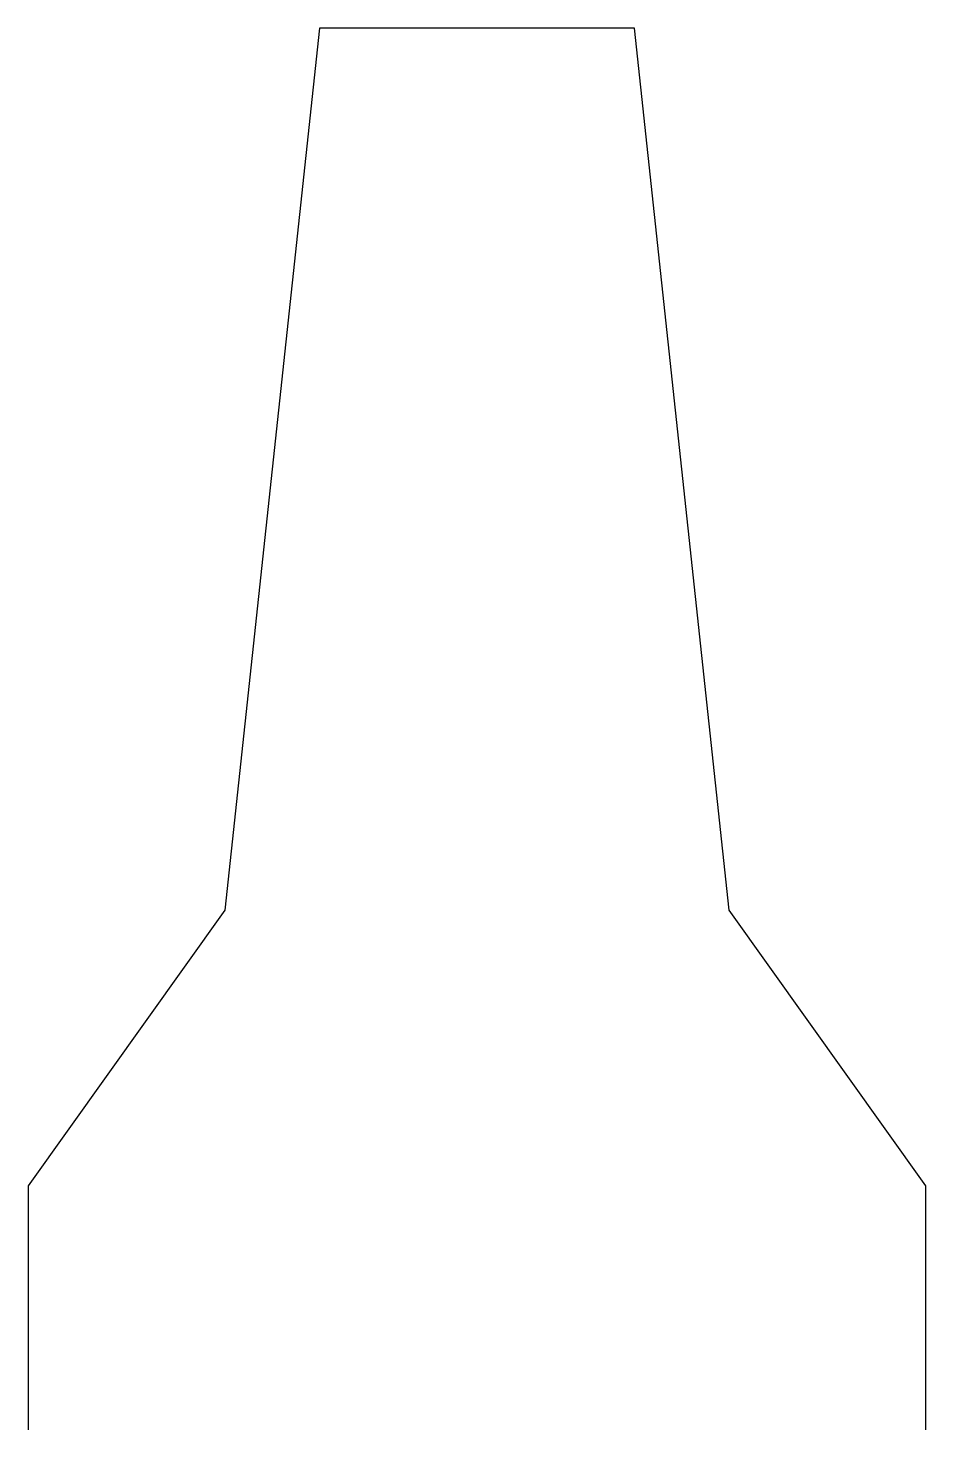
# Model space of a CAD drawing. Extents: x -285 to 285, y 0 to 890.
import ezdxf

# ---------------------------------------------------------------- set-up
doc = ezdxf.new("R2010")
doc.units = 0
doc.header["$MEASUREMENT"] = 0
doc.layers.get('0').update_dxf_attribs({"linetype": 'CONTINUOUS'})

msp = doc.modelspace()

# ---------------------------------------------------------------- linework, layer by layer
msp.add_lwpolyline([(285, 0), (285, 155), (160, 330), (100, 890), (-100, 890), (-160, 330), (-285, 155), (-285, 0)])

doc.saveas('drawing.dxf')
